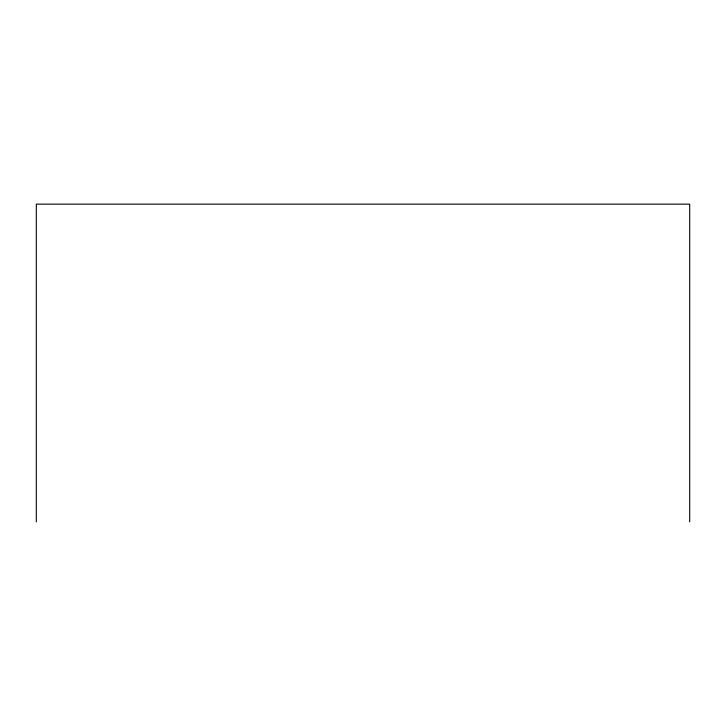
<?xml version="1.0" encoding="UTF-8"?>
<svg xmlns="http://www.w3.org/2000/svg" width="726" height="726" viewBox="0 0 726 726"><rect width="100%" height="100%" fill="white"/><g stroke="black" fill="none" stroke-linecap="round" stroke-linejoin="round"><path stroke-width="1.09" d="M689.7 521.858L689.7 204.142L36.3 204.142L36.3 521.858"/></g></svg>
